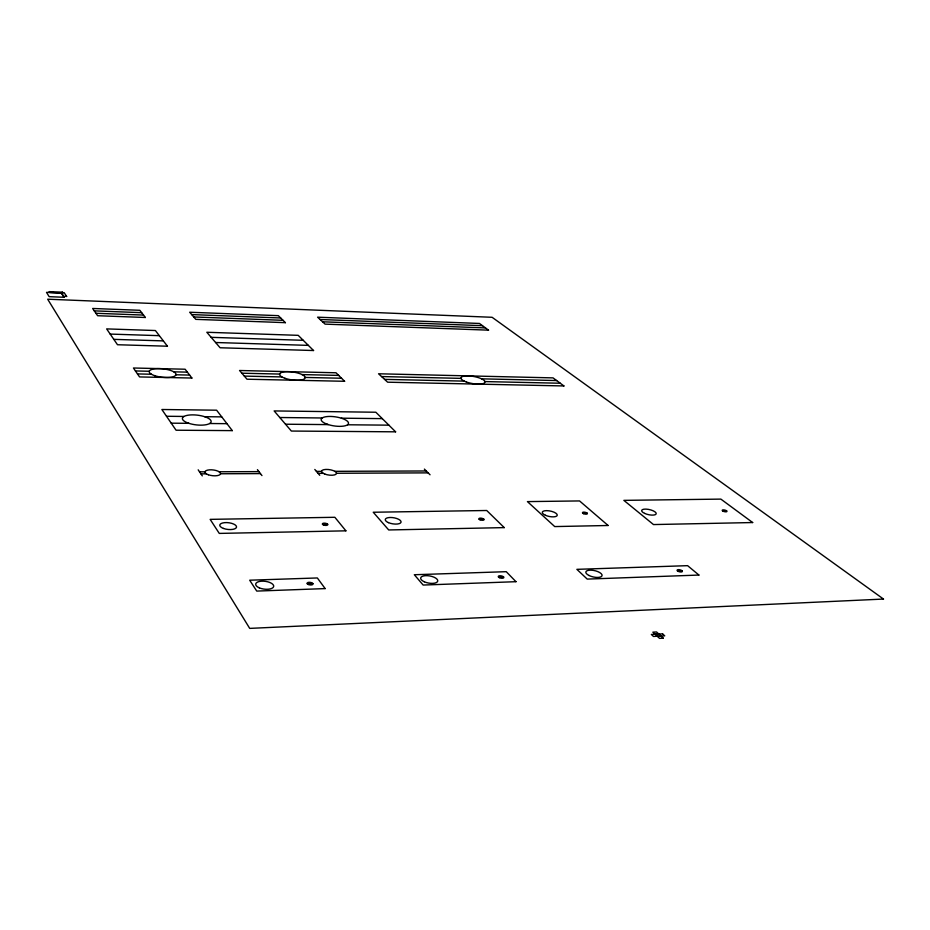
<?xml version="1.0" encoding="UTF-8"?>
<svg xmlns="http://www.w3.org/2000/svg" width="930" height="930" viewBox="0 0 930 930"><rect width="100%" height="100%" fill="white"/><g stroke="black" fill="none" stroke-linecap="round" stroke-linejoin="round"><path stroke-width="1.4" d="M657.394 636.376L661.091 636.178M654.987 634.144L658.684 633.946M307.26 583.726L312.864 583.54M498.538 577.088L503.56 576.914M677.47 570.88L681.992 570.729M479.148 519.254L483.798 519.161M322.536 524.334L327.639 524.241M582.75 513.197L587.097 513.116M722.587 510.872L726.574 510.814M199.543 471.836L204.995 471.812M219.12 471.766L258.924 471.615M316.444 471.394L321.559 471.371M334.823 471.324L426.266 470.975M200.915 473.858L206.379 473.835M220.538 473.765L260.435 473.603M318.095 473.347L323.222 473.324M336.509 473.265L428.149 472.87M171.225 423.173L188.825 423.324M209.727 423.522L226.967 423.673M285.51 424.22L328.232 424.603M347.611 424.778L388.891 425.161M166.505 416.268L183.942 416.454M204.647 416.687L221.735 416.873M279.779 417.512L322.129 417.977M341.356 418.186L382.3 418.628M137.489 373.93L151.416 374.232M175.979 374.778L189.615 375.081M244.346 376.104L281.906 376.929M305.191 377.441L341.531 378.243M384.578 379.37L464.268 381.126M484.96 381.579L560.267 383.241M241.858 373.197L279.779 374.069M301.959 374.569L338.671 375.406M135.454 370.954L149.311 371.268M173.782 371.826L187.36 372.14M381.556 376.557L460.966 378.371M481.577 378.836L556.64 380.556M110.193 334.079L159.344 335.672M211.18 337.334L303.238 340.31M113.809 339.357L163.355 340.892M215.597 342.507L308.342 345.379M94.29 310.864L141.674 312.678M191.708 314.584L280.697 317.979M320.083 319.49L482.484 325.686M95.941 313.282L143.511 315.072M193.731 316.956L283.046 320.315M322.571 321.792L485.495 327.918M424.382 469.092L430.044 474.777M314.805 469.452L319.746 475.311M257.424 469.638L261.958 475.59M198.183 469.836L202.287 475.881M663.23 638.166L659.521 638.375L652.872 632.168L656.557 631.97L663.23 638.166M662.579 633.865L651.36 634.469L653.476 636.457L664.717 635.841L662.579 633.865M883.5 599.06L249.705 628.389L47.674 299.204L492.11 317.293L883.5 599.06M325.151 588.597L256.738 591.085L249.682 580.204L317.351 577.96L325.151 588.597M515.964 581.692L423.15 585.051L414.327 574.74L506.246 571.683L515.964 581.692M698.918 575.054L587.237 579.099L576.879 569.346L687.607 565.661L698.918 575.054M345.902 530.832L219.271 533.413L210.145 519.359L334.858 517.289L345.902 530.832M504.246 527.612L388.705 529.961L373.255 512.244L486.716 510.5L504.246 527.612M608.115 525.497L554.722 526.578L527.438 501.607L579.553 500.933L608.115 525.497M752.672 522.544L653.488 524.567L623.856 500.363L720.866 499.108L752.672 522.544M232.302 430.625L176.061 430.218L161.867 409.502L216.609 410.2L232.302 430.625M395.61 431.822L291.369 431.055L274.152 410.932L375.848 412.234L395.61 431.822M191.906 378.045L139.547 376.929L133.432 368.001L185.128 369.222L191.906 378.045M344.6 381.288L247.008 379.219L239.556 370.5L336.009 372.779L344.6 381.288M563.929 385.95L387.624 382.195L378.557 373.779L553.036 377.882L563.929 385.95M167.447 346.216L117.494 344.739L106.636 328.895L155.391 330.534L167.447 346.216M313.55 350.529L220.096 347.762L206.832 332.266L298.204 335.335L313.55 350.529M145.371 317.49L97.615 315.723L92.64 308.469L139.849 310.295L145.371 317.49M285.417 322.663L195.788 319.35L189.685 312.236L278.361 315.665L285.417 322.663M488.541 330.162L325.082 324.128L317.607 317.188L479.485 323.466L488.541 330.162M66.635 296.438L63.67 296.31L61.241 292.566L64.182 292.683L66.635 296.438M64.065 297.275L49.162 296.658L46.5 292.357L61.299 292.985L64.065 297.275M62.438 292.194L49.069 291.625L49.604 292.485L62.996 293.055L62.438 292.194M678.179 571.322A2.72 1.023 13.8 0 0 682.376 571.462A2.72 1.023 13.8 0 0 678.644 569.625A2.72 1.023 13.8 0 0 678.179 571.322M588.981 575.472A8.324 3.243 12.7 0 0 602.036 575.763A8.324 3.243 12.7 0 0 590.875 570.148A8.324 3.243 12.7 0 0 588.981 575.472M499.34 577.646A2.837 1.151 11.3 0 0 503.804 577.623A2.837 1.151 11.3 0 0 500.003 575.751A2.837 1.151 11.3 0 0 499.34 577.646M424.278 581.773A8.649 3.604 10.2 0 0 437.716 581.111A8.649 3.604 10.2 0 0 425.638 575.67A8.649 3.604 10.2 0 0 424.278 581.773M308.318 584.482A2.988 1.279 8.1 0 0 313.003 584.11A2.988 1.279 8.1 0 0 308.865 582.32A2.988 1.279 8.1 0 0 308.318 584.482M259.284 587.841A9.079 3.941 7.2 0 0 273.653 586.621A9.079 3.941 7.2 0 0 261.144 581.215A9.079 3.941 7.2 0 0 259.284 587.841M723.098 511.186A2.453 0.814 13.6 0 0 726.946 511.477A2.453 0.814 13.6 0 0 723.703 509.884A2.453 0.814 13.6 0 0 723.098 511.186M644.653 513.407A7.463 2.592 12.8 0 0 656.196 513.825A7.463 2.592 12.8 0 0 645.943 509.105A7.463 2.592 12.8 0 0 644.653 513.407M583.505 513.651A2.523 0.907 12 0 0 587.388 513.697A2.523 0.907 12 0 0 583.877 512.128A2.523 0.907 12 0 0 583.505 513.651M545.445 515.29A7.626 2.767 11.6 0 0 557.233 515.325A7.626 2.767 11.6 0 0 546.619 510.64A7.626 2.767 11.6 0 0 545.445 515.29M480.02 519.8A2.604 0.977 10.7 0 0 484.03 519.696A2.604 0.977 10.7 0 0 480.357 518.138A2.604 0.977 10.7 0 0 480.02 519.8M388.461 522.637A7.998 3.081 9.4 0 0 401.028 522.253A7.998 3.081 9.4 0 0 390.019 517.487A7.998 3.081 9.4 0 0 388.461 522.637M323.512 524.973A2.732 1.07 8.3 0 0 327.779 524.718A2.732 1.07 8.3 0 0 323.966 523.16A2.732 1.07 8.3 0 0 323.512 524.973M223.456 528.438A8.451 3.383 6.7 0 0 236.534 527.159A8.451 3.383 6.7 0 0 224.479 522.66A8.451 3.383 6.7 0 0 223.456 528.438M324.779 474.056A7.545 2.732 8.4 0 0 336.486 473.51A7.545 2.732 8.4 0 0 325.837 469.429A7.545 2.732 8.4 0 0 324.779 474.056M208.343 474.765A7.835 2.895 6.6 0 0 220.526 473.823A7.835 2.895 6.6 0 0 209.413 469.848A7.835 2.895 6.6 0 0 208.343 474.765M327.127 424.208A13.811 4.58 8.4 0 0 348.471 423.545A13.811 4.58 8.4 0 0 328.895 416.454A13.811 4.58 8.4 0 0 327.127 424.208M188.558 423.22A14.45 4.894 6.6 0 0 211.087 421.906A14.45 4.894 6.6 0 0 190.685 414.931A14.45 4.894 6.6 0 0 188.558 423.22M466.302 381.963A12.218 3.592 10 0 0 484.995 382.16A12.218 3.592 10 0 0 467.616 375.883A12.218 3.592 10 0 0 466.302 381.963M284.929 378.266A12.892 3.964 8 0 0 305.11 377.964A12.892 3.964 8 0 0 287.149 371.651A12.892 3.964 8 0 0 284.929 378.266M154.752 375.685A13.473 4.208 6.4 0 0 175.956 374.848A13.473 4.208 6.4 0 0 157.205 368.629A13.473 4.208 6.4 0 0 154.752 375.685"/></g></svg>
